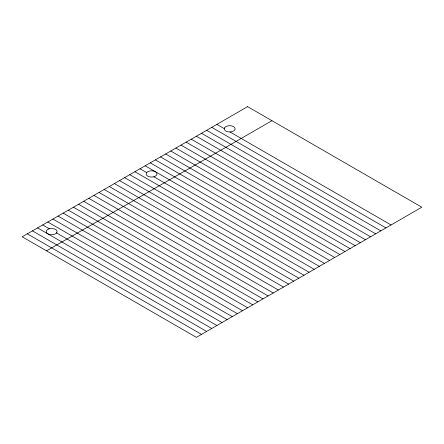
<?xml version="1.0" encoding="UTF-8"?>
<svg xmlns="http://www.w3.org/2000/svg" width="444" height="444" viewBox="0 0 444 444"><rect width="100%" height="100%" fill="white"/><g stroke="black" fill="none" stroke-linecap="round" stroke-linejoin="round"><path stroke-width="0.67" d="M46.537 250.838L271.95 120.696M216.877 124.392L224.287 128.671M229.959 131.946L391.064 224.958M211.755 127.35L385.936 227.916M206.632 130.308L380.813 230.874M201.509 133.267L375.691 233.833M196.387 136.225L370.568 236.791M191.264 139.183L365.445 239.749M186.136 142.141L360.323 242.707M181.013 145.099L355.2 245.66M175.891 148.057L350.077 248.618M170.768 151.016L344.955 251.576M165.645 153.974L339.832 254.534M160.523 156.926L334.709 257.492M155.4 159.884L329.587 260.45M150.277 162.843L324.464 263.409M145.155 165.801L319.336 266.367M140.032 168.759L146.687 172.599M153.868 176.751L314.213 269.325M134.909 171.717L309.091 272.283M129.787 174.675L303.968 275.241M124.664 177.633L298.845 278.199M119.536 180.591L293.723 281.157M114.413 183.55L288.6 284.116M109.291 186.508L283.477 287.074M104.168 189.466L278.355 290.026M99.045 192.424L273.232 292.985M93.923 195.382L268.109 295.943M88.8 198.34L262.987 298.901M83.677 201.293L257.864 301.859M78.555 204.251L252.736 304.817M73.432 207.209L247.613 307.775M68.309 210.167L242.491 310.733M63.187 213.126L237.368 313.692M58.064 216.084L232.245 316.65M52.936 219.042L227.123 319.608M47.813 222L222 322.566M42.691 224.958L49.328 228.788M56.527 232.945L216.877 325.524M37.568 227.916L211.755 328.482M32.445 230.874L206.632 331.44M27.323 233.833L201.509 334.393M224.436 128.016L224.253 128.832A5.433 3.136 0 0 0 229.687 131.968L231.091 131.862A5.433 3.136 0 0 0 233.527 126.612A5.433 3.136 0 0 0 224.436 128.016M146.853 172.366L146.309 173.127A5.433 3.136 0 0 0 152.964 176.967L154.273 176.651A5.433 3.136 0 0 0 155.4 171.717A5.433 3.136 0 0 0 146.853 172.366M56.826 232.578L56.216 233.316A5.433 3.136 0 0 1 47.625 233.716A5.433 3.136 0 0 1 49.184 228.821L50.522 228.543A5.433 3.136 0 0 1 56.826 232.578M247.613 106.649L22.2 236.791L196.387 337.351L421.8 207.209L247.613 106.649"/></g></svg>
